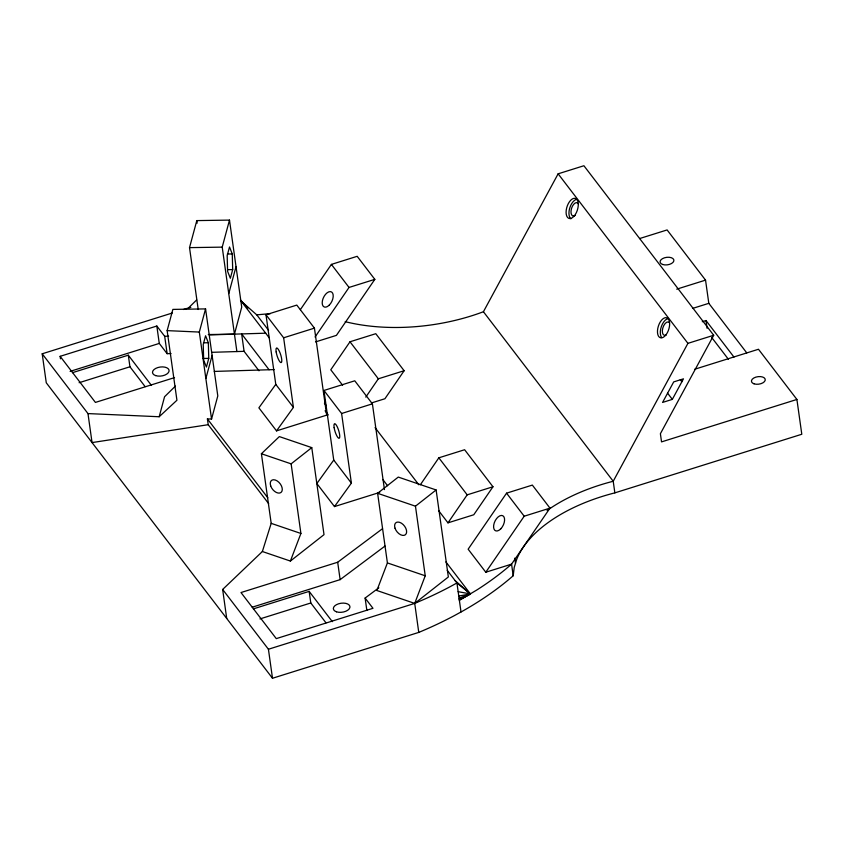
<?xml version="1.0" encoding="UTF-8"?>
<svg xmlns="http://www.w3.org/2000/svg" width="844" height="844" viewBox="0 0 844 844"><rect width="100%" height="100%" fill="white"/><g stroke="black" fill="none" stroke-linecap="round" stroke-linejoin="round"><path stroke-width="1.27" d="M172.239 313.029L42.2 353.794L46.272 382.796L272.496 678.259L418.761 632.409A300.77 162.934 -8 0 0 454.272 615.677L462.586 611.119A300.77 162.934 -8 0 0 513.205 575.745L514.207 567.474L516.781 559.15A140.895 76.319 -8 0 1 614.854 492.864L801.8 434.259L796.905 399.455L758.471 349.258L694.549 369.292M42.2 353.794L87.976 413.581L159.178 416.746L176.934 400.246L167.144 330.626L172.862 309.4L205.567 308.904L217.794 395.92L211.549 419.078L207.402 418.898L208.215 424.701L268.666 503.646M198.213 309.505L189.52 247.63L196.8 220.6L229.494 220.105L241.722 307.121L234.442 334.15L236.89 351.558M159.178 416.746L164.569 396.733L175.415 386.109M211.549 419.078L199.321 332.061L205.567 308.904M208.289 334.551L234.442 334.15L222.215 247.134L229.494 220.105M208.753 358.383L206.421 367.077L203.657 360.114L203.235 344.468L205.577 335.775L208.341 342.738L208.753 358.383L202.676 358.478M232.691 269.584L230.349 278.267L227.595 271.314L227.173 255.658L229.515 246.975L232.269 253.938L232.691 269.584L227.827 269.658M205.862 378.481L212.139 355.335M228.787 293.554L236.067 266.525M262.368 551.522L271.188 523.354L261.408 453.745L279.353 436.591L311.774 447.626L324.012 534.653L290.389 561.06L262.368 551.522L222.647 589.46L226.719 618.473M290.389 561.06L300.907 533.471L291.127 463.852L311.774 447.626M222.647 589.46L268.424 649.247L414.721 603.397L448.343 576.979L436.116 489.963L398.273 477.082L377.616 493.307L387.407 562.916L376.878 590.505L414.721 603.397L423.878 599.451A300.77 162.934 -8 0 0 450.2 586.664L456.931 582.982L470.435 593.944L459.231 599.293M436.116 489.963L415.459 506.189L425.239 575.798L414.721 603.397L418.761 632.409M345.196 321.669A140.895 76.319 -8 0 0 483.422 311.742L558.127 173.822L583.911 165.74L713.707 335.268L660.388 433.711L661.538 441.887L796.905 399.455M713.707 335.268L687.923 343.35L613.219 481.259L614.854 492.864M672.33 399.37L683.45 378.84L673.702 381.899L662.582 402.43L672.33 399.37L667.52 393.093M300.369 309.642L331.397 264.404L357.181 256.312L374.82 279.364L336.408 335.374L315.529 341.915M315.055 336.988L349.036 287.445L374.82 279.364M371.413 402.968L384.927 398.737L404.128 370.727L375.78 333.697L349.996 341.778L330.785 369.788L342.601 385.212M365.79 397.123L378.344 378.808L404.128 370.727M420.365 484.741L438.838 457.817L464.622 449.736L492.97 486.766L473.769 514.766L447.985 522.847L438.532 510.504M447.985 522.847L467.186 494.848L492.97 486.766M506.558 493.17L468.146 549.191L485.785 572.232L511.569 564.14L549.982 508.13L532.342 485.089L506.558 493.17L524.198 516.212L549.982 508.13M485.785 572.232L524.198 516.212M275.777 384.368L258.886 407.831L276.526 430.873L326.67 415.153L314.432 328.137L296.793 305.095L265.987 314.749L275.777 384.368L293.417 407.409L276.526 430.873M384.453 489.594L372.404 403.843L354.765 380.802L323.959 390.456L333.739 460.075L316.848 483.538L334.488 506.579L379.705 492.411M334.488 506.579L351.389 483.116L341.598 413.497L323.959 390.456M183.496 309.495L188.497 307.933L196.641 299.958M378.84 587.793L365.114 598.058L372.974 608.313L276.273 638.623L240.994 592.541L337.684 562.231L382.543 528.671M252.229 607.195L340.132 579.638L384.991 546.068M459.379 600.379L476.818 589.998A300.77 162.934 -8 0 0 511.569 564.14L513.205 575.745M459.305 599.841L469.021 594.82M459.073 598.206L470.435 593.944L445.917 561.925M60.483 358.816L60.135 356.326L156.826 326.027L164.685 336.281L167.133 353.689L171.079 353.562M70.115 371.371L159.273 343.424L167.133 353.689M72.521 372.658L128.309 355.176L151.477 385.444M79.104 382.712L129.934 366.781L145.115 386.605M265.987 314.749L283.637 337.79L314.432 328.137M174.529 377.616L95.414 402.419L60.135 356.326M639.53 238.578L667.108 229.937L705.542 280.134L708.812 303.334L746.729 352.855M676.719 289.165L705.542 280.134M341.598 413.497L372.404 403.843M692.513 308.44L708.812 303.334M702.282 321.712L705.995 320.541L733.963 357.075M253.369 608.872L309.157 591.38L332.336 621.648M259.963 618.916L310.792 602.985L325.974 622.819M458.767 596.033L470.435 593.944L455.095 580.588M208.215 424.701L92.049 442.583L87.976 413.581M269.447 338.106L241.152 301.15L256.755 314.854L265.554 314.052A300.591 162.829 -8 0 1 270.323 313.683M164.685 336.281L168.631 336.165M209.439 334.91L265.681 333.19M211.876 352.317L244.095 351.336L258.981 370.78M214.292 371.423L274.131 369.598M189.52 247.63L222.215 247.134M227.405 254.012L232.269 253.938M203.467 342.812L208.341 342.738M167.144 330.626L199.321 332.061M458.155 591.676L470.435 593.944M261.408 453.745L291.127 463.852M377.616 493.307L415.459 506.189M271.188 523.354L300.907 533.471M387.407 562.916L425.239 575.798M241.152 301.15L247.524 307.627M240.403 299.947L247.999 307.891M711.619 337.368L728.404 359.28M558.127 173.822L687.923 343.35M680.264 379.684L681.868 381.773M483.422 311.742L613.219 481.259A140.895 76.319 -8 0 0 547.081 510.546M331.397 264.404L349.036 287.445M349.996 341.778L378.344 378.808M438.838 457.817L467.186 494.848M375.052 427.613L418.835 484.783M256.755 314.854L268.592 330.32M324.434 403.253L326.027 405.342M382.775 479.455L387.575 485.722M325.077 410.775L328.274 414.942M447.267 570.354L456.931 582.982L461.014 611.984M269.078 369.756L241.648 333.929L244.095 351.336M333.739 460.075L351.389 483.116M207.402 418.898L267.812 497.791M705.995 320.541L707.082 328.284M514.777 558.137L515.505 563.296M365.114 598.058L366.866 610.486M337.684 562.231L340.132 579.638M283.637 337.79L293.417 407.409M309.157 591.38L310.792 602.985M268.424 649.247L272.496 678.259M196.8 220.6L197.158 223.175M156.826 326.027L159.273 343.424M128.309 355.176L129.934 366.781M188.497 307.933A300.591 162.829 -8 0 1 190.828 307.416M575.186 215.463A6.974 3.619 -72.2 0 1 571.441 208.711A6.974 3.619 -72.2 0 1 578.456 203.868M570.892 218.828A10.487 5.444 -72.2 0 1 569.626 208.384A10.487 5.444 -72.2 0 1 576.368 199.374M666.011 335.11A6.974 3.619 -72.2 0 1 662.804 328.021A6.974 3.619 -72.2 0 1 669.514 322.735M661.696 337.6A10.487 5.444 -72.2 0 1 661.411 326.396A10.487 5.444 -72.2 0 1 668.511 318.557M574.004 216.233A10.487 5.444 -72.2 0 0 576.336 198.952A10.487 5.444 -72.2 0 0 566.24 210.114A10.487 5.444 -72.2 0 0 574.004 216.233M666.106 334.667A10.487 5.444 -72.2 0 0 667.087 317.903A10.487 5.444 -72.2 0 0 657.487 330.711A10.487 5.444 -72.2 0 0 666.106 334.667M500.798 528.798A8.366 4.61 -64.3 0 0 502.771 515.716A8.366 4.61 -64.3 0 0 493.698 525.158A8.366 4.61 -64.3 0 0 500.798 528.798M329.086 305.296A8.366 4.61 -64.3 0 0 331.639 292.024A8.366 4.61 -64.3 0 0 322.397 300.844A8.366 4.61 -64.3 0 0 329.086 305.296M276.157 351.927A7.67 1.888 72.6 0 0 281.136 362.603A7.67 1.888 72.6 0 0 279.375 351.294A7.67 1.888 72.6 0 0 276.157 351.927M334.129 427.634A7.67 1.888 72.6 0 0 339.098 438.31A7.67 1.888 72.6 0 0 337.347 427.011A7.67 1.888 72.6 0 0 334.129 427.634M270.692 485.912A7.67 4.716 51.8 0 0 280.999 492.463A7.67 4.716 51.8 0 0 277.138 480.901A7.67 4.716 51.8 0 0 270.692 485.912M395.034 528.238A7.67 4.716 51.8 0 0 405.342 534.79A7.67 4.716 51.8 0 0 401.48 523.227A7.67 4.716 51.8 0 0 395.034 528.238M336.471 611.805A8.366 4.526 -8 0 0 349.87 607.606A8.366 4.526 -8 0 0 338.634 603.776A8.366 4.526 -8 0 0 336.471 611.805M155.612 375.591A8.366 4.526 -8 0 0 169.011 371.392A8.366 4.526 -8 0 0 157.775 367.573A8.366 4.526 -8 0 0 155.612 375.591M662.667 264.488A6.974 3.777 -8 0 0 673.828 260.986A6.974 3.777 -8 0 0 664.471 257.8A6.974 3.777 -8 0 0 662.667 264.488M754.03 383.82A6.974 3.777 -8 0 0 765.191 380.317A6.974 3.777 -8 0 0 755.834 377.131A6.974 3.777 -8 0 0 754.03 383.82"/></g></svg>
